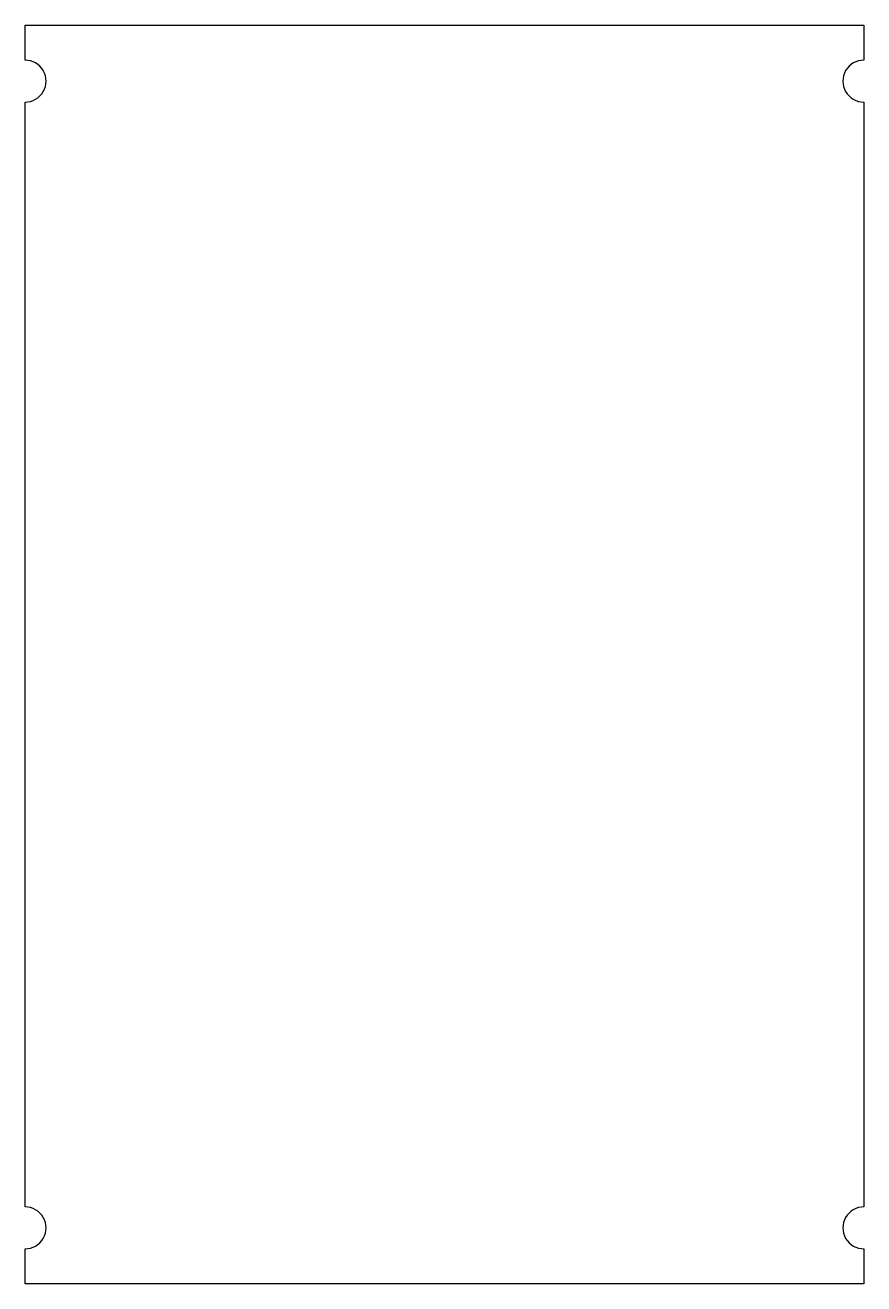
# Model space of a CAD drawing. Header units: inches. Extents: x 5.31 to 6.5, y -5.22 to -3.44.
import ezdxf

# ---------------------------------------------------------------- set-up
doc = ezdxf.new("R2010")
doc.units = ezdxf.units.IN
doc.header["$MEASUREMENT"] = 0
doc.layers.add('Multi-Layer', color=254, linetype='CONTINUOUS', true_color=0xd0d2cd)

msp = doc.modelspace()

# ---------------------------------------------------------------- linework, layer by layer
at = {"layer": 'Multi-Layer', "linetype": 'CONTINUOUS'}
for p, q in [((5.3149, -3.4449), (6.4961, -3.4449)), ((5.3149, -3.4941), (5.3149, -3.4449)), ((6.4961, -3.4449), (6.4961, -3.4941)), ((5.3188, -3.4944), (5.3149, -3.4941)), ((5.3226, -3.4951), (5.3188, -3.4944)), ((5.3262, -3.4964), (5.3226, -3.4951)), ((5.3297, -3.4981), (5.3262, -3.4964)), ((5.3329, -3.5002), (5.3297, -3.4981)), ((5.3358, -3.5028), (5.3329, -3.5002)), ((5.3383, -3.5057), (5.3358, -3.5028)), ((5.3405, -3.5089), (5.3383, -3.5057)), ((6.4727, -3.5057), (6.4705, -3.5089)), ((6.4752, -3.5028), (6.4727, -3.5057)), ((6.4781, -3.5002), (6.4752, -3.5028)), ((6.4813, -3.4981), (6.4781, -3.5002)), ((6.4848, -3.4964), (6.4813, -3.4981)), ((6.4885, -3.4951), (6.4848, -3.4964)), ((6.4923, -3.4944), (6.4885, -3.4951)), ((6.4961, -3.4941), (6.4923, -3.4944)), ((5.3422, -3.5123), (5.3405, -3.5089)), ((5.3434, -3.516), (5.3422, -3.5123)), ((5.3442, -3.5198), (5.3434, -3.516)), ((5.3444, -3.5236), (5.3442, -3.5198)), ((5.3442, -3.5275), (5.3444, -3.5236)), ((6.4668, -3.5198), (6.4666, -3.5236)), ((6.4666, -3.5236), (6.4668, -3.5275)), ((6.4676, -3.516), (6.4668, -3.5198)), ((6.4688, -3.5123), (6.4676, -3.516)), ((6.4705, -3.5089), (6.4688, -3.5123)), ((5.3358, -3.5445), (5.3383, -3.5416)), ((5.3383, -3.5416), (5.3405, -3.5384)), ((5.3405, -3.5384), (5.3422, -3.5349)), ((5.3422, -3.5349), (5.3434, -3.5313)), ((5.3434, -3.5313), (5.3442, -3.5275)), ((6.4668, -3.5275), (6.4676, -3.5313)), ((6.4676, -3.5313), (6.4688, -3.5349)), ((6.4688, -3.5349), (6.4705, -3.5384)), ((6.4705, -3.5384), (6.4727, -3.5416)), ((6.4727, -3.5416), (6.4752, -3.5445)), ((5.3149, -3.5532), (5.3188, -3.5529)), ((5.3149, -5.1082), (5.3149, -3.5532)), ((5.3188, -3.5529), (5.3226, -3.5522)), ((5.3226, -3.5522), (5.3262, -3.5509)), ((5.3262, -3.5509), (5.3297, -3.5492)), ((5.3297, -3.5492), (5.3329, -3.5471)), ((5.3329, -3.5471), (5.3358, -3.5445)), ((6.4752, -3.5445), (6.4781, -3.5471)), ((6.4781, -3.5471), (6.4813, -3.5492)), ((6.4813, -3.5492), (6.4848, -3.5509)), ((6.4848, -3.5509), (6.4885, -3.5522)), ((6.4885, -3.5522), (6.4923, -3.5529)), ((6.4923, -3.5529), (6.4961, -3.5532)), ((6.4961, -3.5532), (6.4961, -5.1082)), ((5.3188, -5.1085), (5.3149, -5.1082)), ((5.3226, -5.1093), (5.3188, -5.1085)), ((5.3262, -5.1105), (5.3226, -5.1093)), ((5.3297, -5.1122), (5.3262, -5.1105)), ((5.3329, -5.1144), (5.3297, -5.1122)), ((5.3358, -5.1169), (5.3329, -5.1144)), ((5.3383, -5.1198), (5.3358, -5.1169)), ((5.3405, -5.123), (5.3383, -5.1198)), ((6.4727, -5.1198), (6.4705, -5.123)), ((6.4752, -5.1169), (6.4727, -5.1198)), ((6.4781, -5.1144), (6.4752, -5.1169)), ((6.4813, -5.1122), (6.4781, -5.1144)), ((6.4848, -5.1105), (6.4813, -5.1122)), ((6.4885, -5.1093), (6.4848, -5.1105)), ((6.4923, -5.1085), (6.4885, -5.1093)), ((6.4961, -5.1082), (6.4923, -5.1085)), ((5.3422, -5.1265), (5.3405, -5.123)), ((5.3434, -5.1301), (5.3422, -5.1265)), ((5.3442, -5.1339), (5.3434, -5.1301)), ((5.3444, -5.1378), (5.3442, -5.1339)), ((6.4668, -5.1339), (6.4666, -5.1378)), ((6.4676, -5.1301), (6.4668, -5.1339)), ((6.4688, -5.1265), (6.4676, -5.1301)), ((6.4705, -5.123), (6.4688, -5.1265)), ((5.3383, -5.1557), (5.3405, -5.1525)), ((5.3405, -5.1525), (5.3422, -5.1491)), ((5.3422, -5.1491), (5.3434, -5.1454)), ((5.3434, -5.1454), (5.3442, -5.1416)), ((5.3442, -5.1416), (5.3444, -5.1378)), ((6.4666, -5.1378), (6.4668, -5.1416)), ((6.4668, -5.1416), (6.4676, -5.1454)), ((6.4676, -5.1454), (6.4688, -5.1491)), ((6.4688, -5.1491), (6.4705, -5.1525)), ((6.4705, -5.1525), (6.4727, -5.1557)), ((5.3149, -5.1673), (5.3188, -5.167)), ((5.3149, -5.2165), (5.3149, -5.1673)), ((5.3188, -5.167), (5.3226, -5.1663)), ((5.3226, -5.1663), (5.3262, -5.165)), ((5.3262, -5.165), (5.3297, -5.1633)), ((5.3297, -5.1633), (5.3329, -5.1612)), ((5.3329, -5.1612), (5.3358, -5.1586)), ((5.3358, -5.1586), (5.3383, -5.1557)), ((6.4727, -5.1557), (6.4752, -5.1586)), ((6.4752, -5.1586), (6.4781, -5.1612)), ((6.4781, -5.1612), (6.4813, -5.1633)), ((6.4813, -5.1633), (6.4848, -5.165)), ((6.4848, -5.165), (6.4885, -5.1663)), ((6.4885, -5.1663), (6.4923, -5.167)), ((6.4923, -5.167), (6.4961, -5.1673)), ((6.4961, -5.1673), (6.4961, -5.2165)), ((6.4961, -5.2165), (5.3149, -5.2165))]:
    msp.add_line(p, q, dxfattribs=at)

doc.saveas('drawing.dxf')
